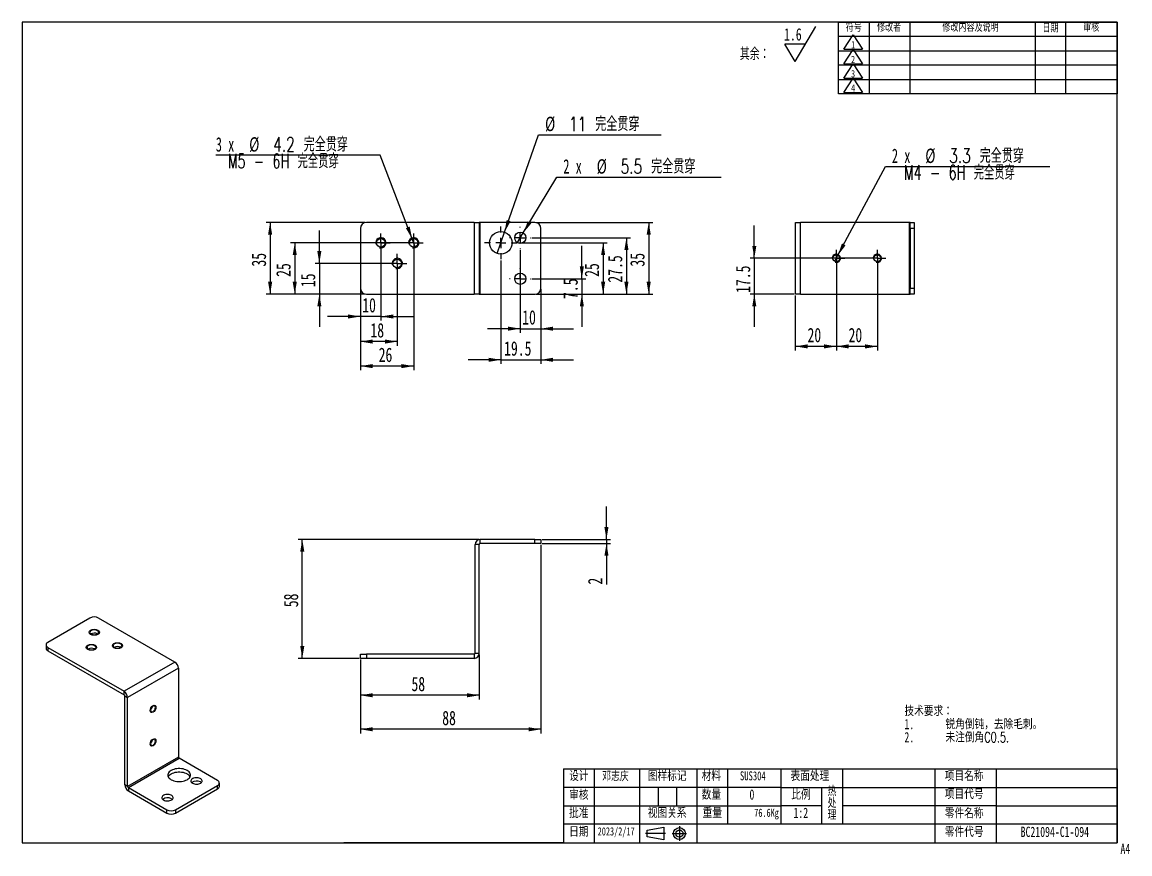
# Model space of a CAD drawing. Extents: x 25 to 295, y 2 to 205.
import ezdxf

# ---------------------------------------------------------------- set-up
doc = ezdxf.new("R2010")
doc.units = 0
doc.linetypes.add('CENTERX2', pattern=[20.32, 12.7, -2.54, 2.54, -2.54])
doc.layers.get('0').update_dxf_attribs({"linetype": 'CONTINUOUS'})
for name, color, linetype in [('BOM', 7, 'CONTINUOUS'), ('CENTER', 52, 'CENTERX2'), ('FRAME', 7, 'CONTINUOUS'), ('NOTE', 7, 'CONTINUOUS'), ('SIZE', 5, 'CONTINUOUS')]:
    doc.layers.add(name, color=color, linetype=linetype)
doc.styles.add('SLDTEXTSTYLE0', font='TXT', dxfattribs={"width": 0.7, "bigfont": 'bigfont'})
doc.styles.add('SLDTEXTSTYLE1', font='TXT', dxfattribs={"width": 0.7})
doc.styles.add('SLDTEXTSTYLE2', font='TXT', dxfattribs={"width": 0.633333})
doc.styles.add('SLDTEXTSTYLE3', font='TXT', dxfattribs={"width": 0.65, "bigfont": 'bigfont'})
doc.dimstyles.new('SLDDIMSTYLE0', dxfattribs={"dimtxt": 3.5, "dimasz": 3, "dimexe": 0, "dimexo": 0.0625, "dimgap": 0.875, "dimtad": 2, "dimdec": 3, "dimlfac": 2, "dimrnd": 1e-09, "dimzin": 12, "dimdsep": 46, "dimtxsty": 'SLDTEXTSTYLE1', "dimsah": 1, "dimcen": 0.09, "dimadec": 0, "dimazin": 0, "dimtfac": 1, "dimtdec": 3, "dimtmove": 0, "dimatfit": 0, "dimfxl": 1, "dimtolj": 1, "dimtzin": 12, "dimarcsym": 0})
doc.dimstyles.new('SLDDIMSTYLE1', dxfattribs={"dimtxt": 3.5, "dimasz": 3, "dimexe": 0, "dimexo": 0.0625, "dimgap": 0.875, "dimtad": 2, "dimdec": 3, "dimlfac": 2, "dimrnd": 1e-09, "dimzin": 12, "dimdsep": 46, "dimtxsty": 'SLDTEXTSTYLE1', "dimsah": 1, "dimcen": 0.09, "dimadec": 0, "dimazin": 0, "dimtfac": 1, "dimtdec": 3, "dimtofl": 0, "dimtmove": 0, "dimatfit": 3, "dimfxl": 1, "dimtolj": 1, "dimtzin": 12, "dimarcsym": 0})
doc.dimstyles.new('SLDDIMSTYLE2', dxfattribs={"dimtxt": 3.5, "dimasz": 3, "dimexe": 0, "dimexo": 0.0625, "dimgap": 0.875, "dimtad": 0, "dimtih": 1, "dimtoh": 1, "dimdec": 1, "dimlfac": 2, "dimrnd": 1e-09, "dimzin": 12, "dimdsep": 46, "dimtxsty": 'SLDTEXTSTYLE1', "dimblk1": 'NONE', "dimsah": 1, "dimcen": 0, "dimadec": 0, "dimazin": 0, "dimtfac": 1, "dimtdec": 3, "dimtmove": 0, "dimatfit": 3, "dimldrblk": 'NONE', "dimfxl": 1, "dimtolj": 1, "dimtzin": 12, "dimarcsym": 0})
doc.dimstyles.new('SLDDIMSTYLE3', dxfattribs={"dimtxt": 3.5, "dimasz": 3, "dimexe": 0, "dimexo": 0.0625, "dimgap": 0.875, "dimtad": 0, "dimtih": 1, "dimtoh": 1, "dimdec": 6, "dimlfac": 2, "dimrnd": 1e-09, "dimzin": 12, "dimdsep": 46, "dimtxsty": 'SLDTEXTSTYLE1', "dimblk1": 'NONE', "dimsah": 1, "dimcen": 0, "dimadec": 0, "dimazin": 0, "dimtfac": 1, "dimtdec": 3, "dimtmove": 0, "dimatfit": 3, "dimldrblk": 'NONE', "dimfxl": 1, "dimtolj": 1, "dimtzin": 12, "dimarcsym": 0})

# ---------------------------------------------------------------- blocks, each defined once
blk = doc.blocks.new('SW_NOTE_0')
at = {"layer": 'NOTE', "color": 0, "char_height": 2.5, "attachment_point": 1}
for s, insert, style in [('技术要求：', (0, 3.22), 'SLDTEXTSTYLE0'), ('锐角倒钝，去除毛刺。', (10, 0.02), 'SLDTEXTSTYLE0'), ('1.', (0, 0.02), 'SLDTEXTSTYLE1'), ('2.', (0, -3.18), 'SLDTEXTSTYLE1'), ('未注倒角C0.5.', (10, -3.18), 'SLDTEXTSTYLE0')]:
    blk.add_mtext(s, dxfattribs=dict(at, insert=insert, style=style))
blk = doc.blocks.new('SW_NOTE_0_1')
at = {"layer": 'NOTE', "color": 0}
for p, q in [((13.48, 0.49), (18.54, 9.06)), ((13.48, 0.49), (10.95, 4.78)), ((16.01, 4.78), (10.95, 4.78))]:
    blk.add_line(p, q, dxfattribs=at)
at = {"layer": 'NOTE', "color": 0, "char_height": 3, "attachment_point": 1}
for s, insert, style in [('1.6', (10.78, 8.64), 'SLDTEXTSTYLE1'), ('其余：', (0, 3.87), 'SLDTEXTSTYLE0')]:
    blk.add_mtext(s, dxfattribs=dict(at, insert=insert, style=style))
blk = doc.blocks.new('SW_NOTE_0_2')
at = {"layer": 'BOM', "color": 0, "char_height": 2.2, "attachment_point": 2, "style": 'SLDTEXTSTYLE0'}
for s, insert in [('热', (1.27, 2.84)), ('处', (1.27, -0.06)), ('理', (1.27, -2.96))]:
    blk.add_mtext(s, dxfattribs=dict(at, insert=insert))
blk = doc.blocks.new('SW_SYMBOL_T__1')
at = {"layer": 'BOM', "color": 0}
for p, q in [((-300, 0), (800, 1650)), ((800, 1650), (1900, 0)), ((-300, 0), (1900, 0))]:
    blk.add_line(p, q, dxfattribs=at)
at = {"layer": 'BOM', "color": 0, "insert": (800, 500), "char_height": 859, "attachment_point": 5, "style": 'SLDTEXTSTYLE1'}
blk.add_mtext('1', dxfattribs=at)
blk = doc.blocks.new('SW_SYMBOL_T__2')
at = {"layer": 'BOM', "color": 0}
for p, q in [((-300, 0), (800, 1650)), ((800, 1650), (1900, 0)), ((-300, 0), (1900, 0))]:
    blk.add_line(p, q, dxfattribs=at)
at = {"layer": 'BOM', "color": 0, "insert": (800, 500), "char_height": 859, "attachment_point": 5, "style": 'SLDTEXTSTYLE1'}
blk.add_mtext('2', dxfattribs=at)
blk = doc.blocks.new('SW_SYMBOL_T__3')
at = {"layer": 'BOM', "color": 0}
for p, q in [((-300, 0), (800, 1650)), ((800, 1650), (1900, 0)), ((-300, 0), (1900, 0))]:
    blk.add_line(p, q, dxfattribs=at)
at = {"layer": 'BOM', "color": 0, "insert": (800, 500), "char_height": 859, "attachment_point": 5, "style": 'SLDTEXTSTYLE1'}
blk.add_mtext('3', dxfattribs=at)
blk = doc.blocks.new('SW_SYMBOL_T__4')
at = {"layer": 'BOM', "color": 0}
for p, q in [((-300, 0), (800, 1650)), ((800, 1650), (1900, 0)), ((-300, 0), (1900, 0))]:
    blk.add_line(p, q, dxfattribs=at)
at = {"layer": 'BOM', "color": 0, "insert": (800, 500), "char_height": 859, "attachment_point": 5, "style": 'SLDTEXTSTYLE1'}
blk.add_mtext('4', dxfattribs=at)
blk = doc.blocks.new('_D')
at = {"layer": 'SIZE', "transparency": 16777216}
for p, q in [((112.46, 150.91), (112.46, 132.26)), ((107.46, 139.91), (107.46, 132.26)), ((107.46, 133.26), (99.46, 133.26)), ((112.46, 133.26), (107.46, 133.26)), ((112.46, 133.26), (120.46, 133.26))]:
    blk.add_line(p, q, dxfattribs=at)
for points in [[(107.46, 133.26), (104.46, 133.76), (104.46, 132.76)], [(112.46, 133.26), (115.46, 132.76), (115.46, 133.76)]]:
    blk.add_solid(points, dxfattribs=at)
at = {"layer": 'SIZE', "transparency": 16777216, "insert": (107.92, 137.77), "char_height": 3.5, "attachment_point": 1, "style": 'SLDTEXTSTYLE1'}
blk.add_mtext('10', dxfattribs=at)
blk = doc.blocks.new('_D_1')
at = {"layer": 'SIZE', "transparency": 16777216}
for p, q in [((116.46, 145.91), (116.46, 126.15)), ((107.46, 139.91), (107.46, 126.15)), ((116.46, 127.15), (107.46, 127.15))]:
    blk.add_line(p, q, dxfattribs=at)
for points in [[(107.46, 127.15), (110.46, 126.65), (110.46, 127.65)], [(116.46, 127.15), (113.46, 127.65), (113.46, 126.65)]]:
    blk.add_solid(points, dxfattribs=at)
at = {"layer": 'SIZE', "transparency": 16777216, "insert": (109.92, 131.66), "char_height": 3.5, "attachment_point": 1, "style": 'SLDTEXTSTYLE1'}
blk.add_mtext('18', dxfattribs=at)
blk = doc.blocks.new('_D_2')
at = {"layer": 'SIZE', "transparency": 16777216}
for p, q in [((120.46, 150.91), (120.46, 120.17)), ((107.46, 139.91), (107.46, 120.17)), ((120.46, 121.17), (107.46, 121.17))]:
    blk.add_line(p, q, dxfattribs=at)
for points in [[(107.46, 121.17), (110.46, 120.67), (110.46, 121.67)], [(120.46, 121.17), (117.46, 121.67), (117.46, 120.67)]]:
    blk.add_solid(points, dxfattribs=at)
at = {"layer": 'SIZE', "transparency": 16777216, "insert": (111.92, 125.68), "char_height": 3.5, "attachment_point": 1, "style": 'SLDTEXTSTYLE1'}
blk.add_mtext('26', dxfattribs=at)
blk = doc.blocks.new('_D_3')
at = {"layer": 'SIZE', "transparency": 16777216}
for p, q in [((97.46, 146.21), (97.46, 154.21)), ((116.16, 146.21), (96.46, 146.21)), ((97.46, 146.21), (97.46, 138.71)), ((108.66, 138.71), (96.46, 138.71)), ((97.46, 138.71), (97.46, 130.71))]:
    blk.add_line(p, q, dxfattribs=at)
for points in [[(97.46, 146.21), (97.96, 149.21), (96.96, 149.21)], [(97.46, 138.71), (96.96, 135.71), (97.96, 135.71)]]:
    blk.add_solid(points, dxfattribs=at)
at = {"layer": 'SIZE', "transparency": 16777216, "insert": (92.95, 140.42), "char_height": 3.5, "attachment_point": 1, "rotation": 90, "style": 'SLDTEXTSTYLE1'}
blk.add_mtext('15', dxfattribs=at)
blk = doc.blocks.new('_D_4')
at = {"layer": 'SIZE', "transparency": 16777216}
for p, q in [((120.16, 151.21), (90.46, 151.21)), ((91.46, 151.21), (91.46, 138.71)), ((108.66, 138.71), (90.46, 138.71))]:
    blk.add_line(p, q, dxfattribs=at)
for points in [[(91.46, 151.21), (90.96, 148.21), (91.96, 148.21)], [(91.46, 138.71), (91.96, 141.71), (90.96, 141.71)]]:
    blk.add_solid(points, dxfattribs=at)
at = {"layer": 'SIZE', "transparency": 16777216, "insert": (86.95, 142.92), "char_height": 3.5, "attachment_point": 1, "rotation": 90, "style": 'SLDTEXTSTYLE1'}
blk.add_mtext('25', dxfattribs=at)
blk = doc.blocks.new('_D_5')
at = {"layer": 'SIZE', "transparency": 16777216}
for p, q in [((108.66, 156.21), (84.46, 156.21)), ((85.46, 156.21), (85.46, 138.71)), ((108.66, 138.71), (84.46, 138.71))]:
    blk.add_line(p, q, dxfattribs=at)
for points in [[(85.46, 156.21), (84.96, 153.21), (85.96, 153.21)], [(85.46, 138.71), (85.96, 141.71), (84.96, 141.71)]]:
    blk.add_solid(points, dxfattribs=at)
at = {"layer": 'SIZE', "transparency": 16777216, "insert": (80.95, 145.42), "char_height": 3.5, "attachment_point": 1, "rotation": 90, "style": 'SLDTEXTSTYLE1'}
blk.add_mtext('35', dxfattribs=at)
blk = doc.blocks.new('_D_6')
at = {"layer": 'SIZE', "transparency": 16777216}
for p, q in [((146.46, 149.53), (146.46, 129.29)), ((151.46, 139.91), (151.46, 129.29)), ((146.46, 130.29), (138.46, 130.29)), ((146.46, 130.29), (151.46, 130.29)), ((151.46, 130.29), (159.46, 130.29))]:
    blk.add_line(p, q, dxfattribs=at)
for points in [[(146.46, 130.29), (143.46, 130.79), (143.46, 129.79)], [(151.46, 130.29), (154.46, 129.79), (154.46, 130.79)]]:
    blk.add_solid(points, dxfattribs=at)
at = {"layer": 'SIZE', "transparency": 16777216, "insert": (146.92, 134.8), "char_height": 3.5, "attachment_point": 1, "style": 'SLDTEXTSTYLE1'}
blk.add_mtext('10', dxfattribs=at)
blk = doc.blocks.new('_D_7')
at = {"layer": 'SIZE', "transparency": 16777216}
for p, q in [((141.71, 146.91), (141.71, 121.71)), ((151.46, 139.91), (151.46, 121.71)), ((141.71, 122.71), (133.71, 122.71)), ((141.71, 122.71), (151.46, 122.71)), ((151.46, 122.71), (159.46, 122.71))]:
    blk.add_line(p, q, dxfattribs=at)
for points in [[(141.71, 122.71), (138.71, 123.21), (138.71, 122.21)], [(151.46, 122.71), (154.46, 122.21), (154.46, 123.21)]]:
    blk.add_solid(points, dxfattribs=at)
at = {"layer": 'SIZE', "transparency": 16777216, "insert": (142.51, 127.22), "char_height": 3.5, "attachment_point": 1, "style": 'SLDTEXTSTYLE1'}
blk.add_mtext('19.5', dxfattribs=at)
blk = doc.blocks.new('_D_8')
at = {"layer": 'SIZE', "transparency": 16777216}
for p, q in [((161.46, 142.46), (161.46, 150.46)), ((149.38, 142.46), (162.46, 142.46)), ((161.46, 142.46), (161.46, 138.71)), ((150.26, 138.71), (162.46, 138.71)), ((161.46, 138.71), (161.46, 130.71))]:
    blk.add_line(p, q, dxfattribs=at)
for points in [[(161.46, 142.46), (161.96, 145.46), (160.96, 145.46)], [(161.46, 138.71), (160.96, 135.71), (161.96, 135.71)]]:
    blk.add_solid(points, dxfattribs=at)
at = {"layer": 'SIZE', "transparency": 16777216, "insert": (156.95, 137.53), "char_height": 3.5, "attachment_point": 1, "rotation": 90, "style": 'SLDTEXTSTYLE1'}
blk.add_mtext('7.5', dxfattribs=at)
blk = doc.blocks.new('_D_9')
at = {"layer": 'SIZE', "transparency": 16777216}
for p, q in [((146.01, 151.21), (167.65, 151.21)), ((166.65, 151.21), (166.65, 138.71)), ((150.26, 138.71), (167.65, 138.71))]:
    blk.add_line(p, q, dxfattribs=at)
for points in [[(166.65, 151.21), (166.15, 148.21), (167.15, 148.21)], [(166.65, 138.71), (167.15, 141.71), (166.15, 141.71)]]:
    blk.add_solid(points, dxfattribs=at)
at = {"layer": 'SIZE', "transparency": 16777216, "insert": (162.14, 142.92), "char_height": 3.5, "attachment_point": 1, "rotation": 90, "style": 'SLDTEXTSTYLE1'}
blk.add_mtext('25', dxfattribs=at)
blk = doc.blocks.new('_D_10')
at = {"layer": 'SIZE', "transparency": 16777216}
for p, q in [((149.38, 152.46), (173.33, 152.46)), ((172.33, 152.46), (172.33, 138.71)), ((150.26, 138.71), (173.33, 138.71))]:
    blk.add_line(p, q, dxfattribs=at)
for points in [[(172.33, 152.46), (171.83, 149.46), (172.83, 149.46)], [(172.33, 138.71), (172.83, 141.71), (171.83, 141.71)]]:
    blk.add_solid(points, dxfattribs=at)
at = {"layer": 'SIZE', "transparency": 16777216, "insert": (167.82, 141.51), "char_height": 3.5, "attachment_point": 1, "rotation": 90, "style": 'SLDTEXTSTYLE1'}
blk.add_mtext('27.5', dxfattribs=at)
blk = doc.blocks.new('_D_11')
at = {"layer": 'SIZE', "transparency": 16777216}
for p, q in [((150.26, 156.21), (178.76, 156.21)), ((177.76, 156.21), (177.76, 138.71)), ((150.26, 138.71), (178.76, 138.71))]:
    blk.add_line(p, q, dxfattribs=at)
for points in [[(177.76, 156.21), (177.26, 153.21), (178.26, 153.21)], [(177.76, 138.71), (178.26, 141.71), (177.26, 141.71)]]:
    blk.add_solid(points, dxfattribs=at)
at = {"layer": 'SIZE', "transparency": 16777216, "insert": (173.25, 145.42), "char_height": 3.5, "attachment_point": 1, "rotation": 90, "style": 'SLDTEXTSTYLE1'}
blk.add_mtext('35', dxfattribs=at)
blk = doc.blocks.new('_D_12')
at = {"layer": 'SIZE', "transparency": 16777216}
for p, q in [((112.29, 172.58), (72.21, 172.58)), ((120.08, 152.19), (112.29, 172.58)), ((120.83, 150.22), (120.08, 152.19))]:
    blk.add_line(p, q, dxfattribs=at)
blk.add_solid([(120.08, 152.19), (119.48, 155.17), (118.55, 154.81)], dxfattribs=at)
at = {"layer": 'SIZE', "transparency": 16777216, "char_height": 3.5, "attachment_point": 1}
for s, insert, style in [('3 x', (72.21, 176.96), 'SLDTEXTSTYLE2'), ('%%c', (80.36, 176.96), 'SLDTEXTSTYLE1'), ('4.2 完全贯穿', (86.2, 176.96), 'SLDTEXTSTYLE0'), ('M5 - 6H 完全贯穿', (75.16, 172.89), 'SLDTEXTSTYLE3')]:
    blk.add_mtext(s, dxfattribs=dict(at, insert=insert, style=style))
blk = doc.blocks.new('_NONE')
blk = doc.blocks.new('_D_13')
at = {"layer": 'SIZE', "transparency": 16777216}
for p, q in [((142.62, 153.8), (150.91, 177.57)), ((150.91, 177.57), (180.81, 177.57)), ((140.8, 148.61), (142.62, 153.8))]:
    blk.add_line(p, q, dxfattribs=at)
blk.add_solid([(142.62, 153.8), (144.08, 156.47), (143.13, 156.8)], dxfattribs=at)
at = {"layer": 'SIZE', "transparency": 16777216, "char_height": 3.5, "attachment_point": 1}
for s, insert, style in [('%%c', (152.5, 181.95), 'SLDTEXTSTYLE1'), ('11 完全贯穿', (158.34, 181.95), 'SLDTEXTSTYLE0')]:
    blk.add_mtext(s, dxfattribs=dict(at, insert=insert, style=style))
blk = doc.blocks.new('_D_14')
at = {"layer": 'SIZE', "transparency": 16777216}
for p, q in [((147.17, 153.63), (155.34, 167.21)), ((155.34, 167.21), (195.43, 167.21)), ((145.75, 151.28), (147.17, 153.63))]:
    blk.add_line(p, q, dxfattribs=at)
blk.add_solid([(147.17, 153.63), (149.14, 155.95), (148.29, 156.46)], dxfattribs=at)
at = {"layer": 'SIZE', "transparency": 16777216, "char_height": 3.5, "attachment_point": 1}
for s, insert, style in [('2 x', (156.93, 171.59), 'SLDTEXTSTYLE2'), ('%%c', (165.08, 171.59), 'SLDTEXTSTYLE1'), ('5.5 完全贯穿', (170.92, 171.59), 'SLDTEXTSTYLE0')]:
    blk.add_mtext(s, dxfattribs=dict(at, insert=insert, style=style))
blk = doc.blocks.new('SW_CENTERMARKSYMBOL_0')
at = {"layer": 'CENTER', "color": 0}
for p, q in [((-2.5, 0), (-2.625, 0)), ((0, 0), (-1.25, 0)), ((0, 2.5), (0, 2.625)), ((0, 0), (0, 1.25)), ((0, 0), (0, -1.25)), ((0, 0), (1.25, 0)), ((2.5, 0), (2.625, 0)), ((0, -2.5), (0, -2.625))]:
    blk.add_line(p, q, dxfattribs=at)
blk = doc.blocks.new('SW_CENTERMARKSYMBOL_1')
at = {"layer": 'CENTER', "color": 0}
for p, q in [((-2.5, 0), (-2.625, 0)), ((0, 0), (-1.25, 0)), ((0, 2.5), (0, 2.625)), ((0, 0), (0, 1.25)), ((0, 0), (0, -1.25)), ((0, 0), (1.25, 0)), ((2.5, 0), (2.625, 0)), ((0, -2.5), (0, -2.625))]:
    blk.add_line(p, q, dxfattribs=at)
blk = doc.blocks.new('SW_CENTERMARKSYMBOL_2')
at = {"layer": 'CENTER', "color": 0}
for p, q in [((0, 2.5), (0, 4)), ((-2.5, 0), (-4, 0)), ((0, 0), (-1.25, 0)), ((0, 0), (0, 1.25)), ((0, 0), (0, -1.25)), ((0, 0), (1.25, 0)), ((2.5, 0), (4, 0)), ((0, -2.5), (0, -4))]:
    blk.add_line(p, q, dxfattribs=at)
blk = doc.blocks.new('SW_CENTERMARKSYMBOL_3')
at = {"layer": 'CENTER', "color": 0}
for p, q in [((-1.25, 0), (-2.3, 0)), ((0, 0), (-1.25, 0)), ((0, 1.25), (0, 2.3)), ((0, 0), (0, 1.25)), ((0, 0), (0, -1.25)), ((0, 0), (1.25, 0)), ((1.25, 0), (2.3, 0)), ((0, -1.25), (0, -2.3))]:
    blk.add_line(p, q, dxfattribs=at)
blk = doc.blocks.new('SW_CENTERMARKSYMBOL_4')
at = {"layer": 'CENTER', "color": 0}
for p, q in [((-1.25, 0), (-2.3, 0)), ((0, 0), (-1.25, 0)), ((0, 1.25), (0, 2.3)), ((0, 0), (0, 1.25)), ((0, 0), (0, -1.25)), ((0, 0), (1.25, 0)), ((1.25, 0), (2.3, 0)), ((0, -1.25), (0, -2.3))]:
    blk.add_line(p, q, dxfattribs=at)
blk = doc.blocks.new('SW_CENTERMARKSYMBOL_5')
at = {"layer": 'CENTER', "color": 0}
for p, q in [((-1.25, 0), (-2.3, 0)), ((0, 0), (-1.25, 0)), ((0, 1.25), (0, 2.3)), ((0, 0), (0, 1.25)), ((0, 0), (0, -1.25)), ((0, 0), (1.25, 0)), ((1.25, 0), (2.3, 0)), ((0, -1.25), (0, -2.3))]:
    blk.add_line(p, q, dxfattribs=at)
blk = doc.blocks.new('_D_15')
at = {"layer": 'SIZE', "transparency": 16777216}
for p, q in [((223.51, 147.16), (223.51, 124.97)), ((213.51, 138.41), (213.51, 124.97)), ((223.51, 125.97), (213.51, 125.97))]:
    blk.add_line(p, q, dxfattribs=at)
for points in [[(213.51, 125.97), (216.51, 125.47), (216.51, 126.47)], [(223.51, 125.97), (220.51, 126.47), (220.51, 125.47)]]:
    blk.add_solid(points, dxfattribs=at)
at = {"layer": 'SIZE', "transparency": 16777216, "insert": (216.48, 130.49), "char_height": 3.5, "attachment_point": 1, "style": 'SLDTEXTSTYLE1'}
blk.add_mtext('20', dxfattribs=at)
blk = doc.blocks.new('_D_16')
at = {"layer": 'SIZE', "transparency": 16777216}
for p, q in [((223.51, 147.16), (223.51, 124.97)), ((233.51, 147.16), (233.51, 124.97)), ((233.51, 125.97), (223.51, 125.97))]:
    blk.add_line(p, q, dxfattribs=at)
for points in [[(223.51, 125.97), (226.51, 125.47), (226.51, 126.47)], [(233.51, 125.97), (230.51, 126.47), (230.51, 125.47)]]:
    blk.add_solid(points, dxfattribs=at)
at = {"layer": 'SIZE', "transparency": 16777216, "insert": (226.48, 130.49), "char_height": 3.5, "attachment_point": 1, "style": 'SLDTEXTSTYLE1'}
blk.add_mtext('20', dxfattribs=at)
blk = doc.blocks.new('_D_17')
at = {"layer": 'SIZE', "transparency": 16777216}
for p, q in [((203.51, 147.46), (203.51, 155.46)), ((233.21, 147.46), (202.51, 147.46)), ((203.51, 147.46), (203.51, 138.71)), ((213.21, 138.71), (202.51, 138.71)), ((203.51, 138.71), (203.51, 130.71))]:
    blk.add_line(p, q, dxfattribs=at)
for points in [[(203.51, 147.46), (204.01, 150.46), (203.01, 150.46)], [(203.51, 138.71), (203.01, 135.71), (204.01, 135.71)]]:
    blk.add_solid(points, dxfattribs=at)
at = {"layer": 'SIZE', "transparency": 16777216, "insert": (199, 139.01), "char_height": 3.5, "attachment_point": 1, "rotation": 90, "style": 'SLDTEXTSTYLE1'}
blk.add_mtext('17.5', dxfattribs=at)
blk = doc.blocks.new('_D_18')
at = {"layer": 'SIZE', "transparency": 16777216}
for p, q in [((223.9, 148.18), (235.46, 169.8)), ((235.46, 169.8), (275.54, 169.8)), ((223.12, 146.73), (223.9, 148.18))]:
    blk.add_line(p, q, dxfattribs=at)
blk.add_solid([(223.9, 148.18), (225.76, 150.59), (224.88, 151.06)], dxfattribs=at)
at = {"layer": 'SIZE', "transparency": 16777216, "char_height": 3.5, "attachment_point": 1}
for s, insert, style in [('2 x', (237.05, 174.18), 'SLDTEXTSTYLE2'), ('%%c', (245.2, 174.18), 'SLDTEXTSTYLE1'), ('3.3 完全贯穿', (251.03, 174.18), 'SLDTEXTSTYLE0'), ('M4 - 6H 完全贯穿', (240, 170.11), 'SLDTEXTSTYLE3')]:
    blk.add_mtext(s, dxfattribs=dict(at, insert=insert, style=style))
blk = doc.blocks.new('SW_CENTERMARKSYMBOL_6')
at = {"layer": 'CENTER', "color": 0}
for p, q in [((-1.25, 0), (-2.075, 0)), ((0, 0), (-1.25, 0)), ((0, 1.25), (0, 2.075)), ((0, 0), (0, 1.25)), ((0, 0), (0, -1.25)), ((0, 0), (1.25, 0)), ((1.25, 0), (2.075, 0)), ((0, -1.25), (0, -2.075))]:
    blk.add_line(p, q, dxfattribs=at)
blk = doc.blocks.new('SW_CENTERMARKSYMBOL_7')
at = {"layer": 'CENTER', "color": 0}
for p, q in [((-1.25, 0), (-2.075, 0)), ((0, 0), (-1.25, 0)), ((0, 1.25), (0, 2.075)), ((0, 0), (0, 1.25)), ((0, 0), (0, -1.25)), ((0, 0), (1.25, 0)), ((1.25, 0), (2.075, 0)), ((0, -1.25), (0, -2.075))]:
    blk.add_line(p, q, dxfattribs=at)
blk = doc.blocks.new('_D_19')
at = {"layer": 'SIZE', "transparency": 16777216}
for p, q in [((151.46, 77.64), (151.46, 31.65)), ((107.46, 49.64), (107.46, 31.65)), ((151.46, 32.65), (107.46, 32.65))]:
    blk.add_line(p, q, dxfattribs=at)
for points in [[(107.46, 32.65), (110.46, 32.15), (110.46, 33.15)], [(151.46, 32.65), (148.46, 33.15), (148.46, 32.15)]]:
    blk.add_solid(points, dxfattribs=at)
at = {"layer": 'SIZE', "transparency": 16777216, "insert": (127.42, 37.16), "char_height": 3.5, "attachment_point": 1, "style": 'SLDTEXTSTYLE1'}
blk.add_mtext('88', dxfattribs=at)
blk = doc.blocks.new('_D_20')
at = {"layer": 'SIZE', "transparency": 16777216}
for p, q in [((107.46, 49.64), (107.46, 39.94)), ((136.46, 50.89), (136.46, 39.94)), ((136.46, 40.94), (107.46, 40.94))]:
    blk.add_line(p, q, dxfattribs=at)
for points in [[(107.46, 40.94), (110.46, 40.44), (110.46, 41.44)], [(136.46, 40.94), (133.46, 41.44), (133.46, 40.44)]]:
    blk.add_solid(points, dxfattribs=at)
at = {"layer": 'SIZE', "transparency": 16777216, "insert": (119.92, 45.45), "char_height": 3.5, "attachment_point": 1, "style": 'SLDTEXTSTYLE1'}
blk.add_mtext('58', dxfattribs=at)
blk = doc.blocks.new('_D_21')
at = {"layer": 'SIZE', "transparency": 16777216}
for p, q in [((136.41, 78.94), (92.3, 78.94)), ((93.3, 49.94), (93.3, 78.94)), ((107.16, 49.94), (92.3, 49.94))]:
    blk.add_line(p, q, dxfattribs=at)
for points in [[(93.3, 78.94), (92.8, 75.94), (93.8, 75.94)], [(93.3, 49.94), (93.8, 52.94), (92.8, 52.94)]]:
    blk.add_solid(points, dxfattribs=at)
at = {"layer": 'SIZE', "transparency": 16777216, "insert": (88.79, 62.4), "char_height": 3.5, "attachment_point": 1, "rotation": 90, "style": 'SLDTEXTSTYLE1'}
blk.add_mtext('58', dxfattribs=at)
blk = doc.blocks.new('_D_22')
at = {"layer": 'SIZE', "transparency": 16777216}
for p, q in [((167.46, 78.94), (167.46, 86.94)), ((151.76, 78.94), (168.46, 78.94)), ((167.46, 78.94), (167.46, 77.94)), ((151.76, 77.94), (168.46, 77.94)), ((167.46, 77.94), (167.46, 67.92))]:
    blk.add_line(p, q, dxfattribs=at)
for points in [[(167.46, 78.94), (167.96, 81.94), (166.96, 81.94)], [(167.46, 77.94), (166.96, 74.94), (167.96, 74.94)]]:
    blk.add_solid(points, dxfattribs=at)
at = {"layer": 'SIZE', "transparency": 16777216, "insert": (162.95, 67.92), "char_height": 3.5, "attachment_point": 1, "rotation": 90, "style": 'SLDTEXTSTYLE1'}
blk.add_mtext('2', dxfattribs=at)

msp = doc.modelspace()

# ---------------------------------------------------------------- linework, layer by layer
at = {"color": 7, "linetype": 'Continuous'}
for p, q in [((107.45878939, 154.7054844), (107.45878939, 140.2054844)), ((135.20878939, 156.2054844), (108.95878939, 156.2054844)), ((135.20878939, 156.2054844), (135.20878939, 138.7054844)), ((135.20878939, 156.2054844), (136.45878939, 156.2054844)), ((136.45878939, 156.2054844), (136.45878939, 138.7054844)), ((136.70878939, 156.2054844), (136.45878939, 156.2054844)), ((136.70878939, 138.7054844), (136.70878939, 156.2054844)), ((149.95878939, 156.2054844), (136.70878939, 156.2054844)), ((151.45878939, 140.2054844), (151.45878939, 154.7054844)), ((213.5126773, 156.2054844), (214.7626773, 156.2054844)), ((213.5126773, 138.7054844), (213.5126773, 156.2054844)), ((214.7626773, 138.7054844), (214.7626773, 156.2054844)), ((241.2626773, 156.2054844), (214.7626773, 156.2054844)), ((241.2626773, 156.2054844), (241.2626773, 138.7054844)), ((241.5126773, 156.2054844), (241.2626773, 156.2054844)), ((241.5126773, 154.7054844), (241.5126773, 156.2054844)), ((241.5126773, 156.2054844), (242.5126773, 156.2054844)), ((242.5126773, 154.7054844), (241.5126773, 154.7054844)), ((241.5126773, 154.7054844), (241.5126773, 140.2054844)), ((242.5126773, 156.2054844), (242.5126773, 154.7054844)), ((242.5126773, 154.7054844), (242.5126773, 140.2054844)), ((108.95878939, 138.7054844), (135.20878939, 138.7054844)), ((136.45878939, 138.7054844), (135.20878939, 138.7054844)), ((136.45878939, 138.7054844), (136.70878939, 138.7054844)), ((136.70878939, 138.7054844), (149.95878939, 138.7054844)), ((214.7626773, 138.7054844), (213.5126773, 138.7054844)), ((214.7626773, 138.7054844), (241.2626773, 138.7054844)), ((241.2626773, 138.7054844), (241.5126773, 138.7054844)), ((241.5126773, 138.7054844), (241.5126773, 140.2054844)), ((241.5126773, 140.2054844), (242.5126773, 140.2054844)), ((242.5126773, 138.7054844), (241.5126773, 138.7054844)), ((242.5126773, 140.2054844), (242.5126773, 138.7054844)), ((136.70878939, 77.94080764), (136.70878939, 78.94080764)), ((149.95878939, 78.94080764), (136.70878939, 78.94080764)), ((149.95878939, 77.94080764), (149.95878939, 78.94080764)), ((149.95878939, 78.94080764), (151.45878939, 78.94080764)), ((151.45878939, 78.94080764), (151.45878939, 77.94080764)), ((136.45878939, 77.69080764), (135.45878939, 77.69080764)), ((135.45878939, 51.19080764), (135.45878939, 77.69080764)), ((136.45878939, 51.19080764), (136.45878939, 77.69080764)), ((149.95878939, 77.94080764), (136.70878939, 77.94080764)), ((151.45878939, 77.94080764), (149.95878939, 77.94080764)), ((41.52615015, 59.76403027), (31.27310183, 53.84507146)), ((62.2090235, 49.0486738), (43.6474705, 59.76403027)), ((43.32927245, 55.90636924), (43.36291434, 55.88602538)), ((30.833762, 53.23276537), (30.833762, 52.41622456)), ((31.27310183, 52.62045929), (31.27310183, 51.80391848)), ((31.27310183, 52.62045929), (49.83465483, 41.90510282)), ((31.27310183, 51.80391848), (49.83465483, 41.08856201)), ((42.62216567, 52.23253273), (42.65580756, 52.21218888)), ((48.9861267, 52.64073679), (49.01976859, 52.62039294)), ((62.2090235, 49.0486738), (49.83465483, 41.90510282)), ((107.45878939, 49.94080764), (107.45878939, 50.94080764)), ((107.45878939, 50.94080764), (108.95878939, 50.94080764)), ((108.95878939, 49.94080764), (107.45878939, 49.94080764)), ((108.95878939, 50.94080764), (108.95878939, 49.94080764)), ((135.20878939, 50.94080764), (108.95878939, 50.94080764)), ((135.20878939, 49.94080764), (108.95878939, 49.94080764)), ((135.20878939, 50.94080764), (135.20878939, 49.94080764)), ((135.45878939, 51.19080764), (136.45878939, 51.19080764)), ((63.09290698, 47.51774271), (50.71853831, 40.37417174)), ((63.09290698, 47.51774271), (63.09290698, 25.8794112)), ((49.83465483, 41.08856201), (49.83465483, 41.90510282)), ((50.01143153, 40.78237579), (50.71853831, 40.37417174)), ((50.01143153, 19.14404428), (50.01143153, 40.78237579)), ((50.71853831, 18.73584022), (50.71853831, 40.37417174)), ((63.09290698, 25.8794112), (50.71853831, 18.73584022)), ((50.89531501, 18.429654), (63.26968368, 25.57322498)), ((72.63884853, 20.16452124), (63.26968368, 25.57322498)), ((50.71853831, 18.73584022), (50.01143153, 19.14404428)), ((62.3858002, 13.02095026), (72.63884853, 18.93990907)), ((72.63884853, 18.12336826), (72.63884853, 18.93990907)), ((73.07818836, 18.73567434), (73.07818836, 19.55221516)), ((50.89531501, 18.429654), (60.26447986, 13.02095026)), ((50.89531501, 18.429654), (50.89531501, 17.61311319)), ((50.89531501, 17.61311319), (60.26447986, 12.20440945)), ((62.3858002, 12.20440945), (72.63884853, 18.12336826)), ((60.26447986, 12.20440945), (60.26447986, 13.02095026)), ((62.3858002, 13.02095026), (62.3858002, 12.20440945))]:
    msp.add_line(p, q, dxfattribs=at)
at = {"color": 179, "linetype": 'Continuous'}
for p, q in [((177.39319769, 8.03540974), (181.45624628, 8.80950413)), ((181.45624628, 8.80950413), (181.45624628, 5.69433961)), ((185.2472425, 9.02357553), (185.2472425, 5.42408684)), ((181.85615682, 7.22383119), (176.94095682, 7.22383119)), ((177.39319769, 6.468434), (177.39319769, 8.03540974)), ((181.45624628, 5.69433961), (177.39319769, 6.468434)), ((183.51265727, 7.22383119), (186.98182772, 7.22383119))]:
    msp.add_line(p, q, dxfattribs=at)
at = {"color": 7, "linetype": 'Continuous', "flags": 128}
for points in [[(41.70292685, 55.78404072), (41.43196091, 56.01814774), (41.33681033, 56.29429579), (41.43196091, 56.57044384), (41.70292685, 56.80455086), (42.10845604, 56.96097617), (42.58681033, 57.01590543), (43.06516462, 56.96097617), (43.4706938, 56.80455086), (43.74165974, 56.57044384), (43.83681033, 56.29429579), (43.74165974, 56.01814774), (43.4706938, 55.78404072), (43.06516462, 55.62761541), (42.58681033, 55.57268615), (42.10845604, 55.62761541), (41.70292685, 55.78404072)], [(41.84434821, 55.86568153), (42.03558492, 55.77838963), (42.25653833, 55.71891037), (42.4952968, 55.69045028), (42.73898878, 55.69454367), (42.97447678, 55.73096984), (43.18906558, 55.79776506), (43.37118665, 55.89132838), (43.51102179, 56.00661578), (43.60103244, 56.13741208), (43.63636612, 56.27666603), (43.61511798, 56.4168704), (43.5384335, 56.55046674), (43.41044677, 56.67025283), (43.23805759, 56.76977099), (43.0305595, 56.84365616), (42.79913878, 56.88792516), (42.55627137, 56.90019146), (42.31505033, 56.87979376), (42.08847994, 56.82783171), (41.88877467, 56.7471066), (41.72670068, 56.64197035), (41.61099543, 56.51809087), (41.54789661, 56.38214654), (41.54080589, 56.24146615), (41.59010555, 56.10363383), (41.69313782, 55.97608014), (41.84434821, 55.86568153)], [(40.99582007, 52.11020422), (40.72485413, 52.34431123), (40.62970355, 52.62045929), (40.72485413, 52.89660734), (40.99582007, 53.13071436), (41.40134925, 53.28713966), (41.87970355, 53.34206893), (42.35805784, 53.28713966), (42.76358702, 53.13071436), (43.03455296, 52.89660734), (43.12970355, 52.62045929), (43.03455296, 52.34431123), (42.76358702, 52.11020422), (42.35805784, 51.95377891), (41.87970355, 51.89884965), (41.40134925, 51.95377891), (40.99582007, 52.11020422)], [(41.13724143, 52.19184503), (41.32847814, 52.10455313), (41.54943155, 52.04507387), (41.78819002, 52.01661378), (42.031882, 52.02070716), (42.26737, 52.05713334), (42.4819588, 52.12392856), (42.66407987, 52.21749188), (42.80391501, 52.33277928), (42.89392566, 52.46357558), (42.92925934, 52.60282952), (42.9080112, 52.74303389), (42.83132672, 52.87663023), (42.70333999, 52.99641633), (42.53095081, 53.09593449), (42.32345272, 53.16981965), (42.092032, 53.21408866), (41.84916459, 53.22635495), (41.60794355, 53.20595725), (41.38137316, 53.15399521), (41.18166789, 53.0732701), (41.0195939, 52.96813385), (40.90388864, 52.84425437), (40.84078982, 52.70831004), (40.83369911, 52.56762965), (40.88299877, 52.42979732), (40.98603104, 52.30224363), (41.13724143, 52.19184503)], [(47.3597811, 52.51840827), (47.08881516, 52.75251529), (46.99366458, 53.02866334), (47.08881516, 53.3048114), (47.3597811, 53.53891841), (47.76531029, 53.69534372), (48.24366458, 53.75027298), (48.72201887, 53.69534372), (49.12754805, 53.53891841), (49.39851399, 53.3048114), (49.49366458, 53.02866334), (49.39851399, 52.75251529), (49.12754805, 52.51840827), (48.72201887, 52.36198297), (48.24366458, 52.3070537), (47.76531029, 52.36198297), (47.3597811, 52.51840827)], [(47.50120246, 52.60004908), (47.69243917, 52.51275719), (47.91339258, 52.45327792), (48.15215105, 52.42481784), (48.39584303, 52.42891122), (48.63133103, 52.46533739), (48.84591983, 52.53213261), (49.0280409, 52.62569593), (49.16787604, 52.74098333), (49.25788669, 52.87177964), (49.29322037, 53.01103358), (49.27197223, 53.15123795), (49.19528775, 53.28483429), (49.06730102, 53.40462039), (48.89491184, 53.50413854), (48.68741375, 53.57802371), (48.45599303, 53.62229272), (48.21312562, 53.63455901), (47.97190458, 53.61416131), (47.74533419, 53.56219926), (47.54562892, 53.48147416), (47.38355493, 53.3763379), (47.26784968, 53.25245842), (47.20475086, 53.11651409), (47.19766014, 52.97583371), (47.2469598, 52.83800138), (47.34999207, 52.71044769), (47.50120246, 52.60004908)], [(57.61282943, 38.02596999), (57.55900413, 37.68242066), (57.40572265, 37.32902824), (57.1763207, 37.01959352), (56.90572265, 36.80122512), (56.6351246, 36.70716766), (56.40572265, 36.75174053), (56.25244116, 36.92815792), (56.19861586, 37.20956188), (56.25244116, 37.5531112), (56.40572265, 37.90650362), (56.6351246, 38.21593835), (56.90572265, 38.43430674), (57.1763207, 38.5283642), (57.40572265, 38.48379133), (57.55900413, 38.30737395), (57.61282943, 38.02596999)], [(57.48908574, 37.95453428), (57.46920812, 38.11741163), (57.41092991, 38.24623896), (57.31822265, 38.33223689), (57.19740419, 38.3695448), (57.05670812, 38.35562023), (56.90572265, 38.2914121), (56.75473717, 38.1812961), (56.6140411, 38.03277646), (56.49322265, 37.85597453), (56.40051539, 37.66293907), (56.34223717, 37.46682515), (56.32235955, 37.28099759), (56.34223717, 37.11812023), (56.40051539, 36.9892929), (56.49322265, 36.90329498), (56.6140411, 36.86598706), (56.75473717, 36.87991164), (56.90572265, 36.94411976), (57.05670812, 37.05423576), (57.19740419, 37.20275541), (57.31822265, 37.37955734), (57.41092991, 37.57259279), (57.46920812, 37.76870672), (57.48908574, 37.95453428)], [(57.61282943, 29.86056187), (57.55900413, 29.51701255), (57.40572265, 29.16362012), (57.1763207, 28.8541854), (56.90572265, 28.635817), (56.6351246, 28.54175954), (56.40572265, 28.58633241), (56.25244116, 28.7627498), (56.19861586, 29.04415376), (56.25244116, 29.38770308), (56.40572265, 29.7410955), (56.6351246, 30.05053023), (56.90572265, 30.26889863), (57.1763207, 30.36295609), (57.40572265, 30.31838321), (57.55900413, 30.14196583), (57.61282943, 29.86056187)], [(57.48908574, 29.78912616), (57.46920812, 29.95200351), (57.41092991, 30.08083084), (57.31822265, 30.16682877), (57.19740419, 30.20413668), (57.05670812, 30.19021211), (56.90572265, 30.12600398), (56.75473717, 30.01588798), (56.6140411, 29.86736834), (56.49322265, 29.69056641), (56.40051539, 29.49753096), (56.34223717, 29.30141703), (56.32235955, 29.11558947), (56.34223717, 28.95271211), (56.40051539, 28.82388479), (56.49322265, 28.73788686), (56.6140411, 28.70057894), (56.75473717, 28.71450352), (56.90572265, 28.77871164), (57.05670812, 28.88882764), (57.19740419, 29.03734729), (57.31822265, 29.21414922), (57.41092991, 29.40718467), (57.46920812, 29.6032986), (57.48908574, 29.78912616)], [(61.32514003, 20.36862327), (61.62167009, 20.22029221), (61.95174896, 20.09783286), (62.30865718, 20.00373812), (62.68512913, 19.93992351), (63.07350092, 19.90768809), (63.46586643, 19.90768809), (63.85423822, 19.93992351), (64.23071017, 20.00373812), (64.58761839, 20.09783286), (64.91769726, 20.22029221), (65.21422732, 20.36862327), (65.47117209, 20.53980643), (65.6833009, 20.73035691), (65.84629542, 20.93639564), (65.95683756, 21.15372827), (66.01267699, 21.37793053), (66.01267699, 21.60443832), (65.95683756, 21.82864058), (65.84629542, 22.04597321), (65.6833009, 22.25201194), (65.47117209, 22.44256241), (65.21422732, 22.61374558), (64.91769726, 22.76207663), (64.58761839, 22.88453599), (64.23071017, 22.97863072), (63.85423822, 23.04244534), (63.46586643, 23.07468076), (63.07350092, 23.07468076), (62.68512913, 23.04244534), (62.30865718, 22.97863072), (61.95174896, 22.88453599), (61.62167009, 22.76207663), (61.32514003, 22.61374558), (61.06819526, 22.44256241), (60.85606645, 22.25201194), (60.69307193, 22.04597321), (60.58252979, 21.82864058), (60.52669036, 21.60443832), (60.52669036, 21.37793053), (60.58252979, 21.15372827), (60.69307193, 20.93639564), (60.85606645, 20.73035691), (61.06819526, 20.53980643), (61.32514003, 20.36862327)], [(60.61217781, 21.08291402), (60.69307193, 21.2294324), (60.85606645, 21.43547113), (61.06819526, 21.6260216), (61.32514003, 21.79720476), (61.62167009, 21.94553582), (61.95174896, 22.06799517), (62.30865718, 22.16208991), (62.68512913, 22.22590453), (63.07350092, 22.25813995), (63.46586643, 22.25813995), (63.85423822, 22.22590453), (64.23071017, 22.16208991), (64.58761839, 22.06799517), (64.91769726, 21.94553582), (65.21422732, 21.79720476)], [(66.54005254, 19.50118965), (66.75567188, 19.39969415), (67.00226866, 19.32533277), (67.26974718, 19.2811499), (67.54715685, 19.26895436), (67.82314046, 19.28924546), (68.08639923, 19.34119248), (68.3261553, 19.42266869), (68.53259304, 19.53033844), (68.69726086, 19.65979374), (68.81341725, 19.80573466), (68.87630673, 19.96218636), (68.88335462, 20.1227437), (68.83427237, 20.28083343), (68.73106941, 20.42998335), (68.57797088, 20.56408724), (68.38124467, 20.67765487), (68.14894475, 20.76603677), (67.89058152, 20.82561457), (67.6167324, 20.85394915), (67.3386088, 20.84988049), (67.06759713, 20.81357516), (66.81479265, 20.74651951), (66.5905452, 20.6514588), (66.4040355, 20.53228483), (66.26289928, 20.39387659), (66.17291466, 20.24190054), (66.13776563, 20.08257859), (66.15889121, 19.9224334), (66.23542649, 19.76802134), (66.36423812, 19.62566405), (66.54005254, 19.50118965)], [(68.48459619, 19.80720999), (68.66041061, 19.6827356), (68.69150308, 19.65419982)], [(59.46898473, 15.41914909), (59.68460407, 15.31765359), (59.93120085, 15.24329222), (60.19867937, 15.19910934), (60.47608903, 15.1869138), (60.75207265, 15.2072049), (61.01533142, 15.25915192), (61.25508749, 15.34062813), (61.46152523, 15.44829789), (61.62619305, 15.57775318), (61.74234943, 15.7236941), (61.80523892, 15.8801458), (61.81228681, 16.04070314), (61.76320456, 16.19879288), (61.6600016, 16.34794279), (61.50690307, 16.48204668), (61.31017685, 16.59561431), (61.07787694, 16.68399621), (60.81951371, 16.74357401), (60.54566458, 16.77190859), (60.26754098, 16.76783993), (59.99652932, 16.7315346), (59.74372484, 16.66447895), (59.51947739, 16.56941824), (59.33296769, 16.45024427), (59.19183146, 16.31183603), (59.10184685, 16.15985998), (59.06669782, 16.00053803), (59.08782339, 15.84039284), (59.16435868, 15.68598078), (59.29317031, 15.54362349), (59.46898473, 15.41914909)], [(61.41352838, 15.72516943), (61.58934279, 15.60069504), (61.62043527, 15.57215926)]]:
    msp.add_lwpolyline(points, dxfattribs=at)
at = {"color": 7, "linetype": 'Continuous'}
for centre, radius in [((141.70878939, 151.2054844), 2.75), ((112.45878939, 151.2054844), 1.05), ((120.45878939, 151.2054844), 1.05), ((146.45878939, 152.4554844), 1.375), ((116.45878939, 146.2054844), 1.05), ((223.5126773, 147.4554844), 0.825), ((233.5126773, 147.4554844), 0.825), ((146.45878939, 142.4554844), 1.375)]:
    msp.add_circle(centre, radius, dxfattribs=at)
at = {"color": 179, "linetype": 'Continuous'}
for radius in [1.46614302, 0.87169867]:
    msp.add_circle((185.2472425, 7.22383119), radius, dxfattribs=at)
at = {"color": 7, "linetype": 'Continuous'}
for centre, radius, start, end in [((108.95878939, 154.7054844), 1.5, 90, 180), ((149.95878939, 154.7054844), 1.5, 0, 90), ((112.45878939, 151.2054844), 1.25, 255, 195), ((120.45878939, 151.2054844), 1.25, 255, 195), ((116.45878939, 146.2054844), 1.25, 255, 195), ((223.5126773, 147.4554844), 1, 255, 195), ((233.5126773, 147.4554844), 1, 255, 195), ((108.95878939, 140.2054844), 1.5, 180, 270), ((149.95878939, 140.2054844), 1.5, 270, 0), ((136.70878939, 77.69080764), 1.25, 90, 180), ((136.70878939, 77.69080764), 0.25, 90, 180), ((42.58681033, 57.71696364), 2.30553286, 62.6096722366, 117.3903277634), ((42.58873231, 54.4971316), 1.59196432, 62.278527651, 119.2565351287), ((31.58444759, 52.49108412), 0.75440892, 185.6947992512, 245.6253417064), ((31.50549237, 53.23276537), 0.65492298, 110.7834207995, 249.2165792005), ((41.88162553, 50.8232951), 1.59196432, 62.278527651, 119.2565351283), ((48.24558656, 51.23149916), 1.59196432, 62.278527651, 119.2565351282), ((61.17388685, 47.43041665), 1.92100601, 2.6054784857, 57.39452166), ((135.20878939, 51.19080764), 0.25, 270, 0), ((135.20878939, 51.19080764), 1.25, 270, 0), ((48.79951818, 40.28684567), 1.92100601, 2.6054784857, 57.39452166), ((49.6276275, 40.76491058), 0.3842012, 2.6054784857, 57.39452166), ((55.46949347, 38.44688339), 1.32043076, 311.2225785789, 348.7827979538), ((55.46949347, 30.28147527), 1.32043076, 311.2225785785, 348.7827979542), ((63.47671101, 25.89687641), 0.3842012, 182.6054784857, 237.39452166), ((64.44796873, 20.31940789), 1.66464285, 27.3007134824, 62.5926215382), ((51.93045166, 19.23137034), 1.92100601, 182.6054784857, 237.39452166), ((67.52797475, 18.05600579), 1.99545502, 61.3537675855, 126.782232469), ((72.40645799, 19.55221516), 0.65492298, 290.7834207995, 69.2165792005), ((51.10234234, 18.75330543), 0.3842012, 182.6054784857, 237.39452166), ((72.32750276, 18.81053391), 0.75440892, 294.3746582936, 354.3052007488), ((60.45690693, 13.97396523), 1.99545502, 61.3537675855, 126.782232469), ((61.32514003, 15.06801689), 2.30553286, 242.6096722366, 297.3903277634), ((61.32514003, 14.25147608), 2.30553286, 242.6096722366, 297.3903277634)]:
    msp.add_arc(centre, radius, start, end, dxfattribs=at)
at = {"layer": 'FRAME'}
for p, q in [((292, 205), (25, 205)), ((25, 205), (25, 5)), ((224, 205), (292, 205)), ((224, 187.5), (224, 205)), ((231.5, 205), (231.5, 187.5)), ((241.5, 187.5), (241.5, 205)), ((272, 205), (272, 187.5)), ((279.5, 187.5), (279.5, 205)), ((292, 205), (292, 187.5)), ((292, 5), (292, 205)), ((292, 201.5), (224, 201.5)), ((224, 198), (292, 198)), ((292, 194.5), (224, 194.5)), ((224, 191), (292, 191)), ((292, 187.5), (224, 187.5)), ((157, 23), (157, 5)), ((157, 23), (210, 23)), ((164.5, 23), (164.5, 5)), ((175.5, 23), (175.5, 5)), ((189.5, 23), (189.5, 5)), ((197, 23), (197, 9.5)), ((210, 23), (292, 23)), ((210, 23), (210, 9.5)), ((225, 23), (225, 9.5)), ((247.5, 23), (247.5, 5)), ((262.5, 23), (262.5, 5)), ((292, 23), (292, 5)), ((157, 18.6), (157, 5)), ((210, 18.5), (157, 18.5)), ((180.1, 18.5), (180.1, 14)), ((184.5, 18.5), (184.5, 14)), ((210, 18.5), (292, 18.5)), ((220, 9.5), (220, 18.5)), ((157, 14), (210, 14)), ((220, 14), (210, 14)), ((262.5, 14), (225, 14)), ((262.5, 14), (292, 14)), ((210, 9.5), (157, 9.5)), ((292, 9.5), (210, 9.5)), ((25, 5), (292, 5)), ((157, 5), (103.4, 5)), ((157, 5), (292, 5))]:
    msp.add_line(p, q, dxfattribs=at)

# ---------------------------------------------------------------- block references
at = {"layer": 'BOM', "xscale": 0.002094545454545455, "yscale": 0.002094545454545455, "zscale": 0.002094545454545455}
for name, p in [('SW_SYMBOL_T__1', (225.92628375, 198.43422699)), ('SW_SYMBOL_T__2', (225.92628375, 194.864918)), ('SW_SYMBOL_T__3', (225.92628375, 191.36100845)), ('SW_SYMBOL_T__4', (225.92628375, 187.88907103))]:
    msp.add_blockref(name, p, dxfattribs=at)
at = {"layer": 'BOM'}
msp.add_blockref('SW_NOTE_0_2', (221.18679009, 15.76592538), dxfattribs=at)
at = {"layer": 'CENTER'}
for name, p in [('SW_CENTERMARKSYMBOL_2', (141.70878939, 151.2054844)), ('SW_CENTERMARKSYMBOL_1', (146.45878939, 152.4554844)), ('SW_CENTERMARKSYMBOL_4', (112.45878939, 151.2054844)), ('SW_CENTERMARKSYMBOL_3', (120.45878939, 151.2054844)), ('SW_CENTERMARKSYMBOL_7', (223.5126773, 147.4554844)), ('SW_CENTERMARKSYMBOL_6', (233.5126773, 147.4554844)), ('SW_CENTERMARKSYMBOL_5', (116.45878939, 146.2054844)), ('SW_CENTERMARKSYMBOL_0', (146.45878939, 142.4554844))]:
    msp.add_blockref(name, p, dxfattribs=at)
at = {"layer": 'NOTE'}
for name, p in [('SW_NOTE_0_1', (199.98215814, 194.89026419)), ('SW_NOTE_0', (240.10988737, 35.15003161))]:
    msp.add_blockref(name, p, dxfattribs=at)

# ---------------------------------------------------------------- texts
at = {"layer": 'BOM'}
for s, insert, char_height, attachment_point, style in [('符号', (227.77805645, 204.69180139), 2, 2, 'SLDTEXTSTYLE0'), ('修改者', (236.38703651, 204.69180139), 2, 2, 'SLDTEXTSTYLE0'), ('修改内容及说明', (256.22223241, 204.69180139), 2, 2, 'SLDTEXTSTYLE0'), ('日期', (275.71668937, 204.52982332), 2, 2, 'SLDTEXTSTYLE0'), ('审核', (285.66381937, 204.69798993), 2, 2, 'SLDTEXTSTYLE0'), ('设计', (160.71871309, 22.54574056), 2.5, 2, 'SLDTEXTSTYLE0'), ('邓志庆', (169.66345358, 22.20818696), 2.2, 2, 'SLDTEXTSTYLE0'), ('图样标记', (182.27157078, 22.54574056), 2.5, 2, 'SLDTEXTSTYLE0'), ('材料', (193.03864103, 22.54574056), 2.5, 2, 'SLDTEXTSTYLE0'), ('SUS304', (203.15323163, 22.40477911), 2.2, 2, 'SLDTEXTSTYLE1'), ('表面处理', (217.05520639, 22.54574056), 2.5, 2, 'SLDTEXTSTYLE0'), ('项目名称', (254.67370883, 22.54574056), 2.5, 2, 'SLDTEXTSTYLE0'), ('审核', (160.71871309, 17.95556317), 2.5, 2, 'SLDTEXTSTYLE0'), ('数量', (193.03864103, 18.00344426), 2.5, 2, 'SLDTEXTSTYLE0'), ('0', (202.92960591, 18.00344438), 2.5, 2, 'SLDTEXTSTYLE1'), ('比例', (214.89623489, 17.98461489), 2.5, 2, 'SLDTEXTSTYLE0'), ('项目代号', (254.67370883, 18.1210044), 2.5, 2, 'SLDTEXTSTYLE0'), ('批准', (160.71871309, 13.5049156), 2.5, 2, 'SLDTEXTSTYLE0'), ('视图关系', (182.27157078, 13.55230377), 2.5, 2, 'SLDTEXTSTYLE0'), ('重量', (193.26825797, 13.55230377), 2.5, 2, 'SLDTEXTSTYLE0'), ('1:2', (214.84241534, 13.55230388), 2.5, 2, 'SLDTEXTSTYLE1'), ('零件名称', (254.67370883, 13.45176132), 2.5, 2, 'SLDTEXTSTYLE0'), ('76.6Kg', (209.48763801, 13.31716498), 2, 3, 'SLDTEXTSTYLE1'), ('日期', (160.71871309, 8.96808789), 2.5, 2, 'SLDTEXTSTYLE0'), ('2023/2/17', (169.82500028, 8.76738504), 2, 2, 'SLDTEXTSTYLE1'), ('零件代号', (254.67370883, 8.91102952), 2.5, 2, 'SLDTEXTSTYLE0'), ('BC21094-C1-094', (276.78777661, 8.91102964), 2.5, 2, 'SLDTEXTSTYLE1'), ('A4', (293.96720531, 4.79477106), 2.5, 2, 'SLDTEXTSTYLE1')]:
    msp.add_mtext(s, dxfattribs=dict(at, insert=insert, char_height=char_height, attachment_point=attachment_point, style=style))

# ---------------------------------------------------------------- dimensions: what is measured, and where the dimension line sits
at = {"layer": 'SIZE'}
for p1, p2, text, dimstyle, picture, middle in [((140.80241286, 148.60914436), (142.61516593, 153.80182443), '<> 完全贯穿\\P', 'SLDDIMSTYLE3', '_D_13', (166.65434096, 179.53690818)), ((120.83344913, 150.2246021), (120.08412966, 152.1863667), '3 x <> 完全贯穿\\PM5 - 6H 完全贯穿\\P', 'SLDDIMSTYLE2', '_D_12', (91.45878939, 172.51565184)), ((223.12366436, 146.7279585), (223.90169025, 148.18301029), '2 x <> 完全贯穿\\PM4 - 6H 完全贯穿\\P', 'SLDDIMSTYLE2', '_D_18', (256.29662068, 169.73613851)), ((145.74933607, 151.27764698), (147.16824272, 153.63332181), '2 x <> 完全贯穿\\P', 'SLDDIMSTYLE2', '_D_14', (176.17907804, 169.17767752))]:
    dim = msp.add_diameter_dim_2p(p1=p1, p2=p2, text=text, dimstyle=dimstyle, dxfattribs=at)
    dim.commit()
    dim.dimension.update_dxf_attribs({"geometry": picture, "text_midpoint": middle, "dimtype": 163})
for base, p1, p2, dimstyle, picture, middle in [((85.45878939, 138.7054844), (108.95878939, 156.2054844), (108.95878939, 138.7054844), 'SLDDIMSTYLE1', '_D_5', (85.45878939, 147.4554844)), ((97.45878939, 138.7054844), (116.45878939, 146.2054844), (108.95878939, 138.7054844), 'SLDDIMSTYLE0', '_D_3', (97.45878939, 142.4554844)), ((177.76493557, 138.7054844), (149.95878939, 156.2054844), (149.95878939, 138.7054844), 'SLDDIMSTYLE1', '_D_11', (177.76493557, 147.4554844)), ((203.5126773, 138.7054844), (233.5126773, 147.4554844), (213.5126773, 138.7054844), 'SLDDIMSTYLE0', '_D_17', (203.5126773, 143.0804844)), ((172.32953677, 138.7054844), (149.08378939, 152.4554844), (149.95878939, 138.7054844), 'SLDDIMSTYLE1', '_D_10', (172.32953677, 145.5804844)), ((91.45878939, 138.7054844), (120.45878939, 151.2054844), (108.95878939, 138.7054844), 'SLDDIMSTYLE1', '_D_4', (91.45878939, 144.9554844)), ((166.65434096, 138.7054844), (145.70878939, 151.2054844), (149.95878939, 138.7054844), 'SLDDIMSTYLE1', '_D_9', (166.65434096, 144.9554844)), ((161.45878939, 138.7054844), (149.08378939, 142.4554844), (149.95878939, 138.7054844), 'SLDDIMSTYLE0', '_D_8', (161.45878939, 140.5804844)), ((167.45878939, 77.94080764), (151.45878939, 78.94080764), (151.45878939, 77.94080764), 'SLDDIMSTYLE0', '_D_22', (167.45878939, 68.94002756)), ((93.29729918, 78.94080764), (107.45878939, 49.94080764), (136.70878939, 78.94080764), 'SLDDIMSTYLE1', '_D_21', (93.29729918, 64.44080764))]:
    dim = msp.add_linear_dim(base=base, p1=p1, p2=p2, angle=90, dimstyle=dimstyle, dxfattribs=at)
    dim.commit()
    dim.dimension.update_dxf_attribs({"geometry": picture, "text_midpoint": middle, "dimtype": 160})
for base, p1, p2, dimstyle, picture, middle in [((107.45878939, 133.25987025), (112.45878939, 151.2054844), (107.45878939, 140.2054844), 'SLDDIMSTYLE0', '_D', (109.95878939, 133.25987025)), ((107.45878939, 121.17211173), (120.45878939, 151.2054844), (107.45878939, 140.2054844), 'SLDDIMSTYLE1', '_D_2', (113.95878939, 121.17211173)), ((151.45878939, 130.29219504), (146.45878939, 149.8304844), (151.45878939, 140.2054844), 'SLDDIMSTYLE0', '_D_6', (148.95878939, 130.29219504)), ((107.45878939, 127.15100304), (116.45878939, 146.2054844), (107.45878939, 140.2054844), 'SLDDIMSTYLE1', '_D_1', (111.95878939, 127.15100304)), ((151.45878939, 122.7054844), (141.70878939, 147.2054844), (151.45878939, 140.2054844), 'SLDDIMSTYLE0', '_D_7', (146.58378939, 122.7054844)), ((213.5126773, 125.97366677), (223.5126773, 147.4554844), (213.5126773, 138.7054844), 'SLDDIMSTYLE1', '_D_15', (218.5126773, 125.97366677)), ((223.5126773, 125.97366677), (233.5126773, 147.4554844), (223.5126773, 147.4554844), 'SLDDIMSTYLE1', '_D_16', (228.5126773, 125.97366677)), ((107.45878939, 32.64811667), (151.45878939, 77.94080764), (107.45878939, 49.94080764), 'SLDDIMSTYLE1', '_D_19', (129.45878939, 32.64811667)), ((107.45878939, 40.93881088), (136.45878939, 51.19080764), (107.45878939, 49.94080764), 'SLDDIMSTYLE1', '_D_20', (121.95878939, 40.93881088))]:
    dim = msp.add_linear_dim(base=base, p1=p1, p2=p2, dimstyle=dimstyle, dxfattribs=at)
    dim.commit()
    dim.dimension.update_dxf_attribs({"geometry": picture, "text_midpoint": middle, "dimtype": 160})

doc.saveas('drawing.dxf')
